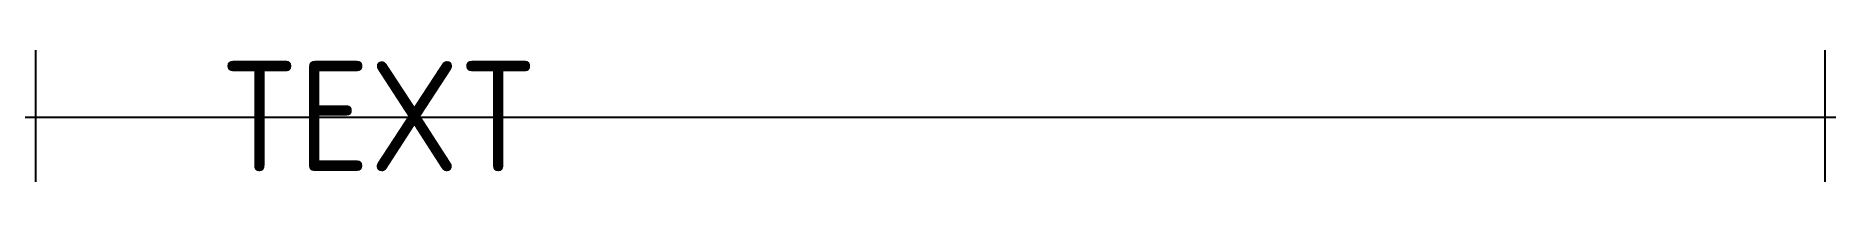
# Model space of a CAD drawing. Header units: metres. Extents: x 0 to 0.0405, y 0.0015 to 0.004.
import ezdxf

# ---------------------------------------------------------------- set-up
doc = ezdxf.new("R2010")
doc.units = ezdxf.units.M
doc.header["$PDMODE"] = 2
doc.layers.get('0').update_dxf_attribs({"linetype": 'CONTINUOUS'})
doc.styles.add('iso', font='iso')

msp = doc.modelspace()

# ---------------------------------------------------------------- linework, layer by layer
for p in [(0, 0.0027), (0.0405, 0.0027)]:
    msp.add_point(p)

# ---------------------------------------------------------------- texts
at = {"insert": (0.004175, 0.003975), "char_height": 0.0025, "width": 0.00805556, "attachment_point": 1, "style": 'iso'}
msp.add_mtext('TEXT', dxfattribs=at)

doc.saveas('drawing.dxf')
